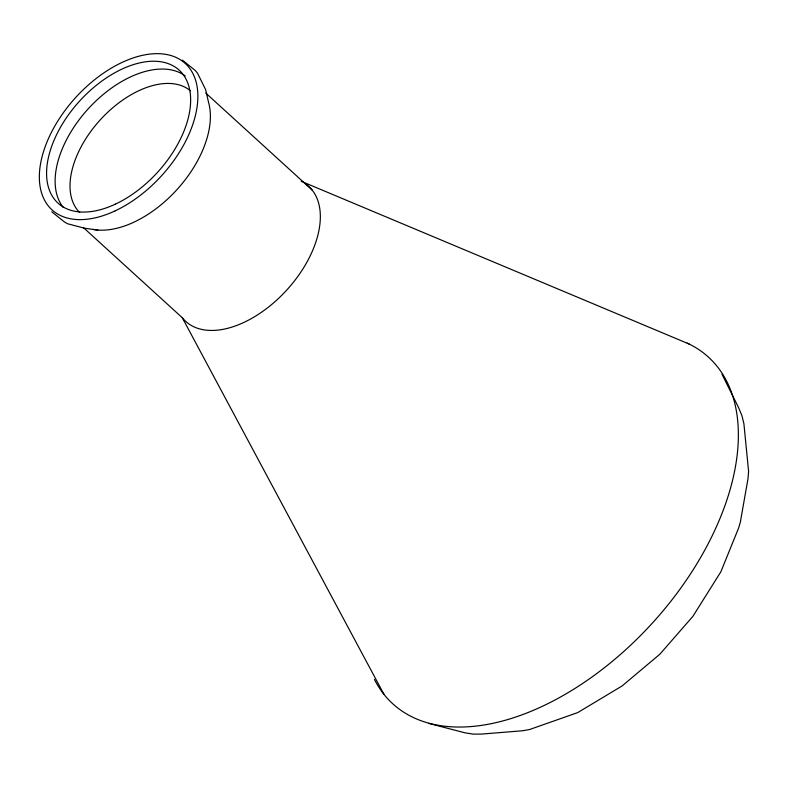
<?xml version="1.0" encoding="UTF-8"?>
<svg xmlns="http://www.w3.org/2000/svg" width="788" height="788" viewBox="0 0 788 788"><rect width="100%" height="100%" fill="white"/><g stroke="black" fill="none" stroke-linecap="round" stroke-linejoin="round"><path stroke-width="1.18" d="M97.879 230.047L84.799 228.274L67.758 223.812L64.744 222.196L51.752 211.795M428.731 723.394L465.235 732.889L473.401 734.13L481.665 734.081L522.74 730.742L529.625 729.501L577.673 712.618L622.087 685.964L659.911 654.168L692.898 616.324L720.862 571.793L738.691 527.842L740.316 522.277L747.96 478.927L748.6 471.539L743.902 423.698L741.853 415.434L738.553 407.554L722.005 374.3M301.193 181.279L689.234 344.07M182.363 60.144L195.355 70.546L197.532 73.225L205.619 89.615L208.682 102.893A91.319 53.594 -47.7 0 1 176.719 189.888A91.319 53.594 -47.7 0 1 93.063 229.426M205.796 93.102L312.137 190.026M83.223 227.436L182.294 317.731L383.992 694.366M79.716 212.533A82.297 48.295 -47.7 0 1 100.096 120.032A82.297 48.295 -47.7 0 1 190.401 90.787M63.217 207.352A89.94 52.786 -47.7 0 1 89.152 107.808A89.94 52.786 -47.7 0 1 185.308 75.973M306.246 184.343A91.319 53.594 -47.7 0 1 285.808 291.087A91.319 53.594 -47.7 0 1 182.294 317.731M687.156 343.085A234.43 137.585 -47.7 0 1 649.607 626.096A234.43 137.585 -47.7 0 1 374.389 679.364M115.422 204.122A89.94 52.786 -47.7 0 0 182.56 73.776A89.94 52.786 -47.7 0 0 57.869 132.118A89.94 52.786 -47.7 0 0 115.422 204.122M115.097 210.888A98.973 58.085 -47.7 0 0 188.982 67.463A98.973 58.085 -47.7 0 0 51.772 131.655A98.973 58.085 -47.7 0 0 115.097 210.888"/></g></svg>
